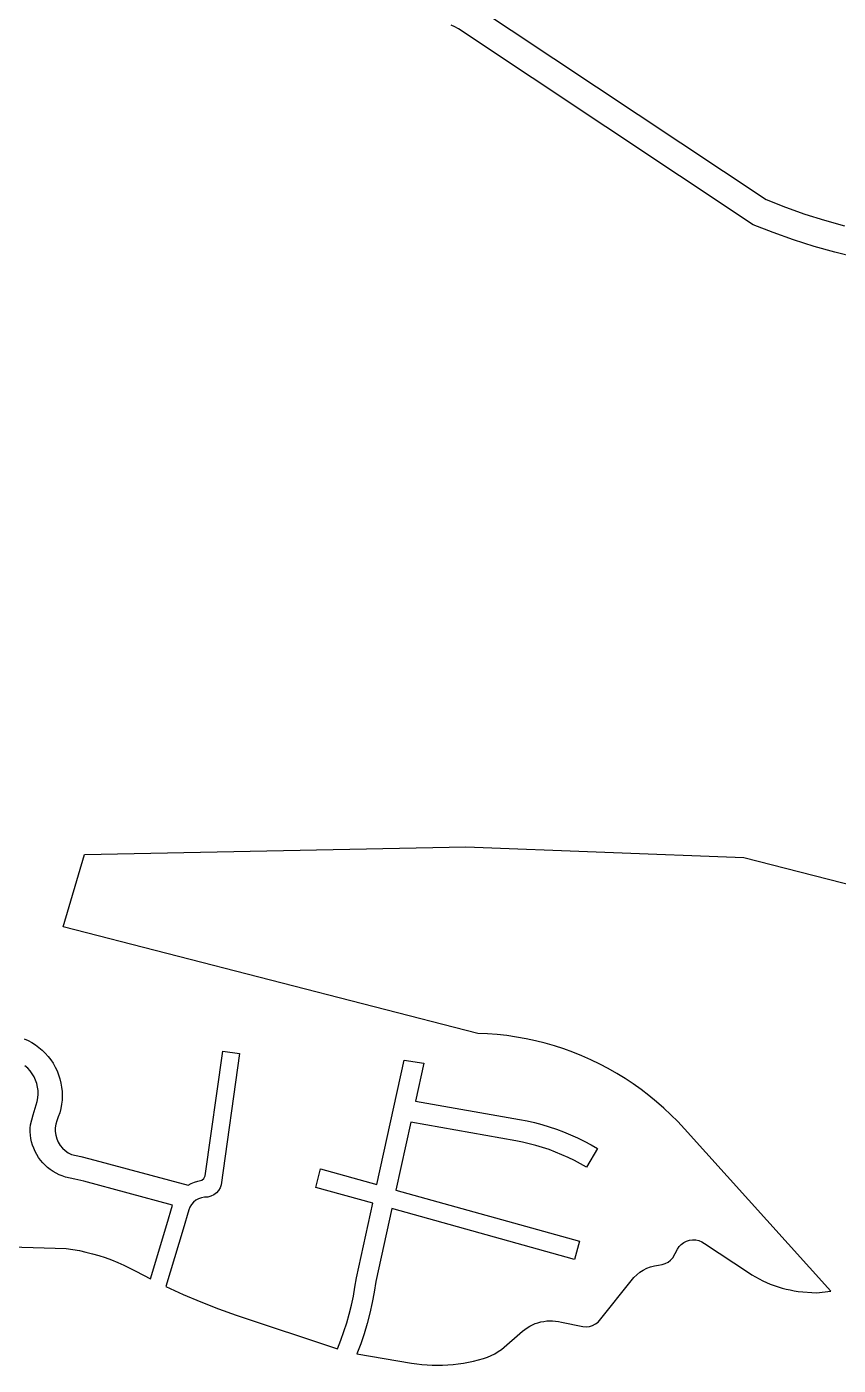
# Model space of a CAD drawing. Header units: millimetres. Extents: x 617751 to 636088, y 68402 to 77988.
# Drawn here: x 623205.3 to 623348.5, y 69636.7 to 69872.8 of the extents above; entities that cross this region are included whole.
import ezdxf

# ---------------------------------------------------------------- set-up
doc = ezdxf.new("R2010")
doc.units = ezdxf.units.MM
doc.header["$LTSCALE"] = 3
doc.header["$MEASUREMENT"] = 0
doc.layers.add('ALINHAMENTO PREDIAL', color=120, linetype='Continuous')

msp = doc.modelspace()

# ---------------------------------------------------------------- linework, layer by layer
at = {"layer": 'ALINHAMENTO PREDIAL'}
for points in [[(623283.23, 69877.22), (623335.8, 69842.3), (623339.19, 69840.98), (623342.63, 69839.77), (623346.1, 69838.68), (623349.6, 69837.71)], [(623283.23, 69877.22), (623335.8, 69842.3), (623339.19, 69840.98), (623342.63, 69839.77), (623346.1, 69838.68), (623349.6, 69837.71)], [(623283.23, 69877.22), (623335.8, 69842.3), (623339.19, 69840.98), (623342.63, 69839.77), (623346.1, 69838.68), (623349.6, 69837.71)], [(623283.23, 69877.22), (623335.8, 69842.3), (623339.19, 69840.98), (623342.63, 69839.77), (623346.1, 69838.68), (623349.6, 69837.71)], [(623283.23, 69877.22), (623335.8, 69842.3), (623339.19, 69840.98), (623342.63, 69839.77), (623346.1, 69838.68), (623349.6, 69837.71)], [(623283.23, 69877.22), (623335.8, 69842.3), (623339.19, 69840.98), (623342.63, 69839.77), (623346.1, 69838.68), (623349.6, 69837.71)], [(623283.23, 69877.22), (623335.8, 69842.3), (623339.19, 69840.98), (623342.63, 69839.77), (623346.1, 69838.68), (623349.6, 69837.71)], [(623283.23, 69877.22), (623335.8, 69842.3), (623339.19, 69840.98), (623342.63, 69839.77), (623346.1, 69838.68), (623349.6, 69837.71)], [(623351.63, 69832.09), (623347.92, 69833.01), (623344.25, 69834.05), (623340.61, 69835.21), (623337.01, 69836.48), (623333.46, 69837.88), (623281.46, 69872.43), (623280.85, 69872.77), (623280.21, 69873.07)], [(623351.63, 69832.09), (623347.92, 69833.01), (623344.25, 69834.05), (623340.61, 69835.21), (623337.01, 69836.48), (623333.46, 69837.88), (623281.46, 69872.43), (623280.85, 69872.77), (623280.21, 69873.07)], [(623351.63, 69832.09), (623347.92, 69833.01), (623344.25, 69834.05), (623340.61, 69835.21), (623337.01, 69836.48), (623333.46, 69837.88), (623281.46, 69872.43), (623280.85, 69872.77), (623280.21, 69873.07)], [(623351.63, 69832.09), (623347.92, 69833.01), (623344.25, 69834.05), (623340.61, 69835.21), (623337.01, 69836.48), (623333.46, 69837.88), (623281.46, 69872.43), (623280.85, 69872.77), (623280.21, 69873.07)], [(623351.63, 69832.09), (623347.92, 69833.01), (623344.25, 69834.05), (623340.61, 69835.21), (623337.01, 69836.48), (623333.46, 69837.88), (623281.46, 69872.43), (623280.85, 69872.77), (623280.21, 69873.07)], [(623351.63, 69832.09), (623347.92, 69833.01), (623344.25, 69834.05), (623340.61, 69835.21), (623337.01, 69836.48), (623333.46, 69837.88), (623281.46, 69872.43), (623280.85, 69872.77), (623280.21, 69873.07)], [(623351.63, 69832.09), (623347.92, 69833.01), (623344.25, 69834.05), (623340.61, 69835.21), (623337.01, 69836.48), (623333.46, 69837.88), (623281.46, 69872.43), (623280.85, 69872.77), (623280.21, 69873.07)], [(623351.63, 69832.09), (623347.92, 69833.01), (623344.25, 69834.05), (623340.61, 69835.21), (623337.01, 69836.48), (623333.46, 69837.88), (623281.46, 69872.43), (623280.85, 69872.77), (623280.21, 69873.07)], [(623204.84, 69694.26), (623205.53, 69693.95), (623206.19, 69693.59), (623206.83, 69693.19), (623207.44, 69692.74), (623208.02, 69692.25), (623208.56, 69691.73), (623209.06, 69691.16), (623209.52, 69690.57), (623209.94, 69689.94), (623210.31, 69689.28), (623210.64, 69688.6), (623210.92, 69687.9), (623211.15, 69687.18), (623211.33, 69686.45), (623211.45, 69685.71), (623211.53, 69684.95), (623211.55, 69684.2), (623211.52, 69683.45), (623211.43, 69682.7), (623211.3, 69681.95), (623211.11, 69681.22), (623210.87, 69680.51), (623210.58, 69679.81), (623210.4, 69679.18), (623210.32, 69678.54), (623210.32, 69677.89), (623210.4, 69677.24), (623210.58, 69676.61), (623210.84, 69676.02), (623211.18, 69675.46), (623211.6, 69674.96), (623212.08, 69674.52), (623212.61, 69674.15), (623213.19, 69673.85), (623214.82, 69673.49), (623216.43, 69673.08), (623233.77, 69668.46), (623234.33, 69668.75), (623234.91, 69668.98), (623235.51, 69669.16), (623236.17, 69669.29), (623236.57, 69669.6), (623236.77, 69670.07), (623239.87, 69692.05), (623242.84, 69691.64), (623239.58, 69668.52), (623239.42, 69667.98), (623239.14, 69667.49), (623238.77, 69667.06), (623238.32, 69666.72), (623237.81, 69666.47), (623237.26, 69666.34), (623236.67, 69666.31), (623236.13, 69666.22), (623235.62, 69666.05), (623235.15, 69665.78), (623234.73, 69665.44), (623234.37, 69665.04), (623234.09, 69664.58), (623233.9, 69664.07), (623232.9, 69660.65), (623229.85, 69650.53), (623232.9, 69649.13), (623235.99, 69647.83), (623239.12, 69646.62), (623242.28, 69645.51), (623260.15, 69639.55), (623260.73, 69641.06), (623261.27, 69642.59), (623261.76, 69644.14), (623262.19, 69645.7), (623262.59, 69647.27), (623262.93, 69648.86), (623263.22, 69650.46), (623263.46, 69652.06), (623266.35, 69665.24), (623256.32, 69668.04), (623257.14, 69671.29), (623267.08, 69668.53), (623271.9, 69690.51), (623275.37, 69689.97), (623273.9, 69683.28), (623292.27, 69680.02), (623293.58, 69679.76), (623294.89, 69679.46), (623296.19, 69679.12), (623297.48, 69678.73), (623298.75, 69678.31), (623300.01, 69677.84), (623301.25, 69677.33), (623302.48, 69676.78), (623303.69, 69676.19), (623304.87, 69675.56), (623306.04, 69674.89), (623304.08, 69671.6), (623303.02, 69672.21), (623301.95, 69672.78), (623300.85, 69673.31), (623299.74, 69673.81), (623298.62, 69674.27), (623297.48, 69674.7), (623296.32, 69675.08), (623295.16, 69675.43), (623293.98, 69675.74), (623292.79, 69676.01), (623291.6, 69676.25), (623273.08, 69679.54), (623270.45, 69667.58), (623302.83, 69658.56), (623301.93, 69655.33), (623269.73, 69664.3), (623266.91, 69651.45), (623266.62, 69649.58), (623266.27, 69647.72), (623265.85, 69645.88), (623265.37, 69644.05), (623264.83, 69642.23), (623264.23, 69640.44), (623263.57, 69638.67), (623273.2, 69637.05), (623274.11, 69636.91), (623275.02, 69636.81), (623275.93, 69636.73), (623276.85, 69636.68), (623277.77, 69636.67), (623278.69, 69636.68), (623279.61, 69636.72), (623280.52, 69636.8), (623281.43, 69636.9), (623282.34, 69637.04), (623283.24, 69637.2), (623284.14, 69637.4), (623285.03, 69637.62), (623285.91, 69637.88), (623286.59, 69638.11), (623287.25, 69638.38), (623287.89, 69638.7), (623288.51, 69639.07), (623289.1, 69639.47), (623292.78, 69642.66), (623293.19, 69642.99), (623293.62, 69643.29), (623294.06, 69643.55), (623294.53, 69643.79), (623295.01, 69644), (623295.51, 69644.17), (623296.01, 69644.3), (623296.53, 69644.4), (623297.05, 69644.47), (623297.57, 69644.5), (623298.09, 69644.49), (623298.62, 69644.45), (623299.13, 69644.37), (623299.64, 69644.25), (623303.43, 69643.48), (623304, 69643.45), (623304.58, 69643.51), (623305.13, 69643.68), (623305.65, 69643.94), (623306.11, 69644.28), (623312.43, 69652.12), (623312.93, 69652.62), (623313.49, 69653.06), (623314.09, 69653.45), (623314.72, 69653.77), (623315.39, 69654.03), (623316.07, 69654.22), (623316.78, 69654.34), (623317.45, 69654.44), (623317.98, 69654.61), (623318.48, 69654.87), (623318.92, 69655.21), (623319.3, 69655.62), (623320.11, 69657.13), (623320.41, 69657.59), (623320.79, 69657.99), (623321.23, 69658.33), (623321.73, 69658.58), (623322.25, 69658.74), (623322.8, 69658.81), (623323.35, 69658.78), (623323.89, 69658.66), (623324.4, 69658.45), (623324.87, 69658.15), (623332.65, 69653), (623333.26, 69652.61), (623333.89, 69652.24), (623334.53, 69651.89), (623335.18, 69651.57), (623335.84, 69651.26), (623336.51, 69650.98), (623337.19, 69650.73), (623337.88, 69650.5), (623338.58, 69650.29), (623339.28, 69650.1), (623339.99, 69649.94), (623340.71, 69649.81), (623341.42, 69649.7), (623344.65, 69649.44), (623347.19, 69649.76), (623321.37, 69678.38), (623320.19, 69679.64), (623318.98, 69680.85), (623317.72, 69682.03), (623316.43, 69683.16), (623315.09, 69684.25), (623313.72, 69685.3), (623312.32, 69686.29), (623310.89, 69687.24), (623309.42, 69688.14), (623307.92, 69688.99), (623306.4, 69689.79), (623304.85, 69690.54), (623303.27, 69691.23), (623301.68, 69691.88), (623300.06, 69692.46), (623298.42, 69693), (623296.77, 69693.47), (623295.1, 69693.89), (623293.42, 69694.26), (623291.72, 69694.57), (623290.02, 69694.82), (623288.31, 69695.01), (623286.6, 69695.14), (623284.88, 69695.22), (623211.7, 69713.99), (623215.47, 69726.78), (623282.79, 69728.12), (623331.82, 69726.22), (623403.8, 69707.84)], [(623204.84, 69694.26), (623205.53, 69693.95), (623206.19, 69693.59), (623206.83, 69693.19), (623207.44, 69692.74), (623208.02, 69692.25), (623208.56, 69691.73), (623209.06, 69691.16), (623209.52, 69690.57), (623209.94, 69689.94), (623210.31, 69689.28), (623210.64, 69688.6), (623210.92, 69687.9), (623211.15, 69687.18), (623211.33, 69686.45), (623211.45, 69685.71), (623211.53, 69684.95), (623211.55, 69684.2), (623211.52, 69683.45), (623211.43, 69682.7), (623211.3, 69681.95), (623211.11, 69681.22), (623210.87, 69680.51), (623210.58, 69679.81), (623210.4, 69679.18), (623210.32, 69678.54), (623210.32, 69677.89), (623210.4, 69677.24), (623210.58, 69676.61), (623210.84, 69676.02), (623211.18, 69675.46), (623211.6, 69674.96), (623212.08, 69674.52), (623212.61, 69674.15), (623213.19, 69673.85), (623214.82, 69673.49), (623216.43, 69673.08), (623233.77, 69668.46), (623234.33, 69668.75), (623234.91, 69668.98), (623235.51, 69669.16), (623236.17, 69669.29), (623236.57, 69669.6), (623236.77, 69670.07), (623239.87, 69692.05), (623242.84, 69691.64), (623239.58, 69668.52), (623239.42, 69667.98), (623239.14, 69667.49), (623238.77, 69667.06), (623238.32, 69666.72), (623237.81, 69666.47), (623237.26, 69666.34), (623236.67, 69666.31), (623236.13, 69666.22), (623235.62, 69666.05), (623235.15, 69665.78), (623234.73, 69665.44), (623234.37, 69665.04), (623234.09, 69664.58), (623233.9, 69664.07), (623232.9, 69660.65), (623229.85, 69650.53), (623232.9, 69649.13), (623235.99, 69647.83), (623239.12, 69646.62), (623242.28, 69645.51), (623260.15, 69639.55), (623260.73, 69641.06), (623261.27, 69642.59), (623261.76, 69644.14), (623262.19, 69645.7), (623262.59, 69647.27), (623262.93, 69648.86), (623263.22, 69650.46), (623263.46, 69652.06), (623266.35, 69665.24), (623256.32, 69668.04), (623257.14, 69671.29), (623267.08, 69668.53), (623271.9, 69690.51), (623275.37, 69689.97), (623273.9, 69683.28), (623292.27, 69680.02), (623293.58, 69679.76), (623294.89, 69679.46), (623296.19, 69679.12), (623297.48, 69678.73), (623298.75, 69678.31), (623300.01, 69677.84), (623301.25, 69677.33), (623302.48, 69676.78), (623303.69, 69676.19), (623304.87, 69675.56), (623306.04, 69674.89), (623304.08, 69671.6), (623303.02, 69672.21), (623301.95, 69672.78), (623300.85, 69673.31), (623299.74, 69673.81), (623298.62, 69674.27), (623297.48, 69674.7), (623296.32, 69675.08), (623295.16, 69675.43), (623293.98, 69675.74), (623292.79, 69676.01), (623291.6, 69676.25), (623273.08, 69679.54), (623270.45, 69667.58), (623302.83, 69658.56), (623301.93, 69655.33), (623269.73, 69664.3), (623266.91, 69651.45), (623266.62, 69649.58), (623266.27, 69647.72), (623265.85, 69645.88), (623265.37, 69644.05), (623264.83, 69642.23), (623264.23, 69640.44), (623263.57, 69638.67), (623273.2, 69637.05), (623274.11, 69636.91), (623275.02, 69636.81), (623275.93, 69636.73), (623276.85, 69636.68), (623277.77, 69636.67), (623278.69, 69636.68), (623279.61, 69636.72), (623280.52, 69636.8), (623281.43, 69636.9), (623282.34, 69637.04), (623283.24, 69637.2), (623284.14, 69637.4), (623285.03, 69637.62), (623285.91, 69637.88), (623286.59, 69638.11), (623287.25, 69638.38), (623287.89, 69638.7), (623288.51, 69639.07), (623289.1, 69639.47), (623292.78, 69642.66), (623293.19, 69642.99), (623293.62, 69643.29), (623294.06, 69643.55), (623294.53, 69643.79), (623295.01, 69644), (623295.51, 69644.17), (623296.01, 69644.3), (623296.53, 69644.4), (623297.05, 69644.47), (623297.57, 69644.5), (623298.09, 69644.49), (623298.62, 69644.45), (623299.13, 69644.37), (623299.64, 69644.25), (623303.43, 69643.48), (623304, 69643.45), (623304.58, 69643.51), (623305.13, 69643.68), (623305.65, 69643.94), (623306.11, 69644.28), (623312.43, 69652.12), (623312.93, 69652.62), (623313.49, 69653.06), (623314.09, 69653.45), (623314.72, 69653.77), (623315.39, 69654.03), (623316.07, 69654.22), (623316.78, 69654.34), (623317.45, 69654.44), (623317.98, 69654.61), (623318.48, 69654.87), (623318.92, 69655.21), (623319.3, 69655.62), (623320.11, 69657.13), (623320.41, 69657.59), (623320.79, 69657.99), (623321.23, 69658.33), (623321.73, 69658.58), (623322.25, 69658.74), (623322.8, 69658.81), (623323.35, 69658.78), (623323.89, 69658.66), (623324.4, 69658.45), (623324.87, 69658.15), (623332.65, 69653), (623333.26, 69652.61), (623333.89, 69652.24), (623334.53, 69651.89), (623335.18, 69651.57), (623335.84, 69651.26), (623336.51, 69650.98), (623337.19, 69650.73), (623337.88, 69650.5), (623338.58, 69650.29), (623339.28, 69650.1), (623339.99, 69649.94), (623340.71, 69649.81), (623341.42, 69649.7), (623344.65, 69649.44), (623347.19, 69649.76), (623321.37, 69678.38), (623320.19, 69679.64), (623318.98, 69680.85), (623317.72, 69682.03), (623316.43, 69683.16), (623315.09, 69684.25), (623313.72, 69685.3), (623312.32, 69686.29), (623310.89, 69687.24), (623309.42, 69688.14), (623307.92, 69688.99), (623306.4, 69689.79), (623304.85, 69690.54), (623303.27, 69691.23), (623301.68, 69691.88), (623300.06, 69692.46), (623298.42, 69693), (623296.77, 69693.47), (623295.1, 69693.89), (623293.42, 69694.26), (623291.72, 69694.57), (623290.02, 69694.82), (623288.31, 69695.01), (623286.6, 69695.14), (623284.88, 69695.22), (623211.7, 69713.99), (623215.47, 69726.78), (623282.79, 69728.12), (623331.82, 69726.22), (623403.8, 69707.84)], [(623204.84, 69694.26), (623205.53, 69693.95), (623206.19, 69693.59), (623206.83, 69693.19), (623207.44, 69692.74), (623208.02, 69692.25), (623208.56, 69691.73), (623209.06, 69691.16), (623209.52, 69690.57), (623209.94, 69689.94), (623210.31, 69689.28), (623210.64, 69688.6), (623210.92, 69687.9), (623211.15, 69687.18), (623211.33, 69686.45), (623211.45, 69685.71), (623211.53, 69684.95), (623211.55, 69684.2), (623211.52, 69683.45), (623211.43, 69682.7), (623211.3, 69681.95), (623211.11, 69681.22), (623210.87, 69680.51), (623210.58, 69679.81), (623210.4, 69679.18), (623210.32, 69678.54), (623210.32, 69677.89), (623210.4, 69677.24), (623210.58, 69676.61), (623210.84, 69676.02), (623211.18, 69675.46), (623211.6, 69674.96), (623212.08, 69674.52), (623212.61, 69674.15), (623213.19, 69673.85), (623214.82, 69673.49), (623216.43, 69673.08), (623233.77, 69668.46), (623234.33, 69668.75), (623234.91, 69668.98), (623235.51, 69669.16), (623236.17, 69669.29), (623236.57, 69669.6), (623236.77, 69670.07), (623239.87, 69692.05), (623242.84, 69691.64), (623239.58, 69668.52), (623239.42, 69667.98), (623239.14, 69667.49), (623238.77, 69667.06), (623238.32, 69666.72), (623237.81, 69666.47), (623237.26, 69666.34), (623236.67, 69666.31), (623236.13, 69666.22), (623235.62, 69666.05), (623235.15, 69665.78), (623234.73, 69665.44), (623234.37, 69665.04), (623234.09, 69664.58), (623233.9, 69664.07), (623232.9, 69660.65), (623229.85, 69650.53), (623232.9, 69649.13), (623235.99, 69647.83), (623239.12, 69646.62), (623242.28, 69645.51), (623260.15, 69639.55), (623260.73, 69641.06), (623261.27, 69642.59), (623261.76, 69644.14), (623262.19, 69645.7), (623262.59, 69647.27), (623262.93, 69648.86), (623263.22, 69650.46), (623263.46, 69652.06), (623266.35, 69665.24), (623256.32, 69668.04), (623257.14, 69671.29), (623267.08, 69668.53), (623271.9, 69690.51), (623275.37, 69689.97), (623273.9, 69683.28), (623292.27, 69680.02), (623293.58, 69679.76), (623294.89, 69679.46), (623296.19, 69679.12), (623297.48, 69678.73), (623298.75, 69678.31), (623300.01, 69677.84), (623301.25, 69677.33), (623302.48, 69676.78), (623303.69, 69676.19), (623304.87, 69675.56), (623306.04, 69674.89), (623304.08, 69671.6), (623303.02, 69672.21), (623301.95, 69672.78), (623300.85, 69673.31), (623299.74, 69673.81), (623298.62, 69674.27), (623297.48, 69674.7), (623296.32, 69675.08), (623295.16, 69675.43), (623293.98, 69675.74), (623292.79, 69676.01), (623291.6, 69676.25), (623273.08, 69679.54), (623270.45, 69667.58), (623302.83, 69658.56), (623301.93, 69655.33), (623269.73, 69664.3), (623266.91, 69651.45), (623266.62, 69649.58), (623266.27, 69647.72), (623265.85, 69645.88), (623265.37, 69644.05), (623264.83, 69642.23), (623264.23, 69640.44), (623263.57, 69638.67), (623273.2, 69637.05), (623274.11, 69636.91), (623275.02, 69636.81), (623275.93, 69636.73), (623276.85, 69636.68), (623277.77, 69636.67), (623278.69, 69636.68), (623279.61, 69636.72), (623280.52, 69636.8), (623281.43, 69636.9), (623282.34, 69637.04), (623283.24, 69637.2), (623284.14, 69637.4), (623285.03, 69637.62), (623285.91, 69637.88), (623286.59, 69638.11), (623287.25, 69638.38), (623287.89, 69638.7), (623288.51, 69639.07), (623289.1, 69639.47), (623292.78, 69642.66), (623293.19, 69642.99), (623293.62, 69643.29), (623294.06, 69643.55), (623294.53, 69643.79), (623295.01, 69644), (623295.51, 69644.17), (623296.01, 69644.3), (623296.53, 69644.4), (623297.05, 69644.47), (623297.57, 69644.5), (623298.09, 69644.49), (623298.62, 69644.45), (623299.13, 69644.37), (623299.64, 69644.25), (623303.43, 69643.48), (623304, 69643.45), (623304.58, 69643.51), (623305.13, 69643.68), (623305.65, 69643.94), (623306.11, 69644.28), (623312.43, 69652.12), (623312.93, 69652.62), (623313.49, 69653.06), (623314.09, 69653.45), (623314.72, 69653.77), (623315.39, 69654.03), (623316.07, 69654.22), (623316.78, 69654.34), (623317.45, 69654.44), (623317.98, 69654.61), (623318.48, 69654.87), (623318.92, 69655.21), (623319.3, 69655.62), (623320.11, 69657.13), (623320.41, 69657.59), (623320.79, 69657.99), (623321.23, 69658.33), (623321.73, 69658.58), (623322.25, 69658.74), (623322.8, 69658.81), (623323.35, 69658.78), (623323.89, 69658.66), (623324.4, 69658.45), (623324.87, 69658.15), (623332.65, 69653), (623333.26, 69652.61), (623333.89, 69652.24), (623334.53, 69651.89), (623335.18, 69651.57), (623335.84, 69651.26), (623336.51, 69650.98), (623337.19, 69650.73), (623337.88, 69650.5), (623338.58, 69650.29), (623339.28, 69650.1), (623339.99, 69649.94), (623340.71, 69649.81), (623341.42, 69649.7), (623344.65, 69649.44), (623347.19, 69649.76), (623321.37, 69678.38), (623320.19, 69679.64), (623318.98, 69680.85), (623317.72, 69682.03), (623316.43, 69683.16), (623315.09, 69684.25), (623313.72, 69685.3), (623312.32, 69686.29), (623310.89, 69687.24), (623309.42, 69688.14), (623307.92, 69688.99), (623306.4, 69689.79), (623304.85, 69690.54), (623303.27, 69691.23), (623301.68, 69691.88), (623300.06, 69692.46), (623298.42, 69693), (623296.77, 69693.47), (623295.1, 69693.89), (623293.42, 69694.26), (623291.72, 69694.57), (623290.02, 69694.82), (623288.31, 69695.01), (623286.6, 69695.14), (623284.88, 69695.22), (623211.7, 69713.99), (623215.47, 69726.78), (623282.79, 69728.12), (623331.82, 69726.22), (623403.8, 69707.84)], [(623204.84, 69694.26), (623205.53, 69693.95), (623206.19, 69693.59), (623206.83, 69693.19), (623207.44, 69692.74), (623208.02, 69692.25), (623208.56, 69691.73), (623209.06, 69691.16), (623209.52, 69690.57), (623209.94, 69689.94), (623210.31, 69689.28), (623210.64, 69688.6), (623210.92, 69687.9), (623211.15, 69687.18), (623211.33, 69686.45), (623211.45, 69685.71), (623211.53, 69684.95), (623211.55, 69684.2), (623211.52, 69683.45), (623211.43, 69682.7), (623211.3, 69681.95), (623211.11, 69681.22), (623210.87, 69680.51), (623210.58, 69679.81), (623210.4, 69679.18), (623210.32, 69678.54), (623210.32, 69677.89), (623210.4, 69677.24), (623210.58, 69676.61), (623210.84, 69676.02), (623211.18, 69675.46), (623211.6, 69674.96), (623212.08, 69674.52), (623212.61, 69674.15), (623213.19, 69673.85), (623214.82, 69673.49), (623216.43, 69673.08), (623233.77, 69668.46), (623234.33, 69668.75), (623234.91, 69668.98), (623235.51, 69669.16), (623236.17, 69669.29), (623236.57, 69669.6), (623236.77, 69670.07), (623239.87, 69692.05), (623242.84, 69691.64), (623239.58, 69668.52), (623239.42, 69667.98), (623239.14, 69667.49), (623238.77, 69667.06), (623238.32, 69666.72), (623237.81, 69666.47), (623237.26, 69666.34), (623236.67, 69666.31), (623236.13, 69666.22), (623235.62, 69666.05), (623235.15, 69665.78), (623234.73, 69665.44), (623234.37, 69665.04), (623234.09, 69664.58), (623233.9, 69664.07), (623232.9, 69660.65), (623229.85, 69650.53), (623232.9, 69649.13), (623235.99, 69647.83), (623239.12, 69646.62), (623242.28, 69645.51), (623260.15, 69639.55), (623260.73, 69641.06), (623261.27, 69642.59), (623261.76, 69644.14), (623262.19, 69645.7), (623262.59, 69647.27), (623262.93, 69648.86), (623263.22, 69650.46), (623263.46, 69652.06), (623266.35, 69665.24), (623256.32, 69668.04), (623257.14, 69671.29), (623267.08, 69668.53), (623271.9, 69690.51), (623275.37, 69689.97), (623273.9, 69683.28), (623292.27, 69680.02), (623293.58, 69679.76), (623294.89, 69679.46), (623296.19, 69679.12), (623297.48, 69678.73), (623298.75, 69678.31), (623300.01, 69677.84), (623301.25, 69677.33), (623302.48, 69676.78), (623303.69, 69676.19), (623304.87, 69675.56), (623306.04, 69674.89), (623304.08, 69671.6), (623303.02, 69672.21), (623301.95, 69672.78), (623300.85, 69673.31), (623299.74, 69673.81), (623298.62, 69674.27), (623297.48, 69674.7), (623296.32, 69675.08), (623295.16, 69675.43), (623293.98, 69675.74), (623292.79, 69676.01), (623291.6, 69676.25), (623273.08, 69679.54), (623270.45, 69667.58), (623302.83, 69658.56), (623301.93, 69655.33), (623269.73, 69664.3), (623266.91, 69651.45), (623266.62, 69649.58), (623266.27, 69647.72), (623265.85, 69645.88), (623265.37, 69644.05), (623264.83, 69642.23), (623264.23, 69640.44), (623263.57, 69638.67), (623273.2, 69637.05), (623274.11, 69636.91), (623275.02, 69636.81), (623275.93, 69636.73), (623276.85, 69636.68), (623277.77, 69636.67), (623278.69, 69636.68), (623279.61, 69636.72), (623280.52, 69636.8), (623281.43, 69636.9), (623282.34, 69637.04), (623283.24, 69637.2), (623284.14, 69637.4), (623285.03, 69637.62), (623285.91, 69637.88), (623286.59, 69638.11), (623287.25, 69638.38), (623287.89, 69638.7), (623288.51, 69639.07), (623289.1, 69639.47), (623292.78, 69642.66), (623293.19, 69642.99), (623293.62, 69643.29), (623294.06, 69643.55), (623294.53, 69643.79), (623295.01, 69644), (623295.51, 69644.17), (623296.01, 69644.3), (623296.53, 69644.4), (623297.05, 69644.47), (623297.57, 69644.5), (623298.09, 69644.49), (623298.62, 69644.45), (623299.13, 69644.37), (623299.64, 69644.25), (623303.43, 69643.48), (623304, 69643.45), (623304.58, 69643.51), (623305.13, 69643.68), (623305.65, 69643.94), (623306.11, 69644.28), (623312.43, 69652.12), (623312.93, 69652.62), (623313.49, 69653.06), (623314.09, 69653.45), (623314.72, 69653.77), (623315.39, 69654.03), (623316.07, 69654.22), (623316.78, 69654.34), (623317.45, 69654.44), (623317.98, 69654.61), (623318.48, 69654.87), (623318.92, 69655.21), (623319.3, 69655.62), (623320.11, 69657.13), (623320.41, 69657.59), (623320.79, 69657.99), (623321.23, 69658.33), (623321.73, 69658.58), (623322.25, 69658.74), (623322.8, 69658.81), (623323.35, 69658.78), (623323.89, 69658.66), (623324.4, 69658.45), (623324.87, 69658.15), (623332.65, 69653), (623333.26, 69652.61), (623333.89, 69652.24), (623334.53, 69651.89), (623335.18, 69651.57), (623335.84, 69651.26), (623336.51, 69650.98), (623337.19, 69650.73), (623337.88, 69650.5), (623338.58, 69650.29), (623339.28, 69650.1), (623339.99, 69649.94), (623340.71, 69649.81), (623341.42, 69649.7), (623344.65, 69649.44), (623347.19, 69649.76), (623321.37, 69678.38), (623320.19, 69679.64), (623318.98, 69680.85), (623317.72, 69682.03), (623316.43, 69683.16), (623315.09, 69684.25), (623313.72, 69685.3), (623312.32, 69686.29), (623310.89, 69687.24), (623309.42, 69688.14), (623307.92, 69688.99), (623306.4, 69689.79), (623304.85, 69690.54), (623303.27, 69691.23), (623301.68, 69691.88), (623300.06, 69692.46), (623298.42, 69693), (623296.77, 69693.47), (623295.1, 69693.89), (623293.42, 69694.26), (623291.72, 69694.57), (623290.02, 69694.82), (623288.31, 69695.01), (623286.6, 69695.14), (623284.88, 69695.22), (623211.7, 69713.99), (623215.47, 69726.78), (623282.79, 69728.12), (623331.82, 69726.22), (623403.8, 69707.84)], [(623204.84, 69694.26), (623205.53, 69693.95), (623206.19, 69693.59), (623206.83, 69693.19), (623207.44, 69692.74), (623208.02, 69692.25), (623208.56, 69691.73), (623209.06, 69691.16), (623209.52, 69690.57), (623209.94, 69689.94), (623210.31, 69689.28), (623210.64, 69688.6), (623210.92, 69687.9), (623211.15, 69687.18), (623211.33, 69686.45), (623211.45, 69685.71), (623211.53, 69684.95), (623211.55, 69684.2), (623211.52, 69683.45), (623211.43, 69682.7), (623211.3, 69681.95), (623211.11, 69681.22), (623210.87, 69680.51), (623210.58, 69679.81), (623210.4, 69679.18), (623210.32, 69678.54), (623210.32, 69677.89), (623210.4, 69677.24), (623210.58, 69676.61), (623210.84, 69676.02), (623211.18, 69675.46), (623211.6, 69674.96), (623212.08, 69674.52), (623212.61, 69674.15), (623213.19, 69673.85), (623214.82, 69673.49), (623216.43, 69673.08), (623233.77, 69668.46), (623234.33, 69668.75), (623234.91, 69668.98), (623235.51, 69669.16), (623236.17, 69669.29), (623236.57, 69669.6), (623236.77, 69670.07), (623239.87, 69692.05), (623242.84, 69691.64), (623239.58, 69668.52), (623239.42, 69667.98), (623239.14, 69667.49), (623238.77, 69667.06), (623238.32, 69666.72), (623237.81, 69666.47), (623237.26, 69666.34), (623236.67, 69666.31), (623236.13, 69666.22), (623235.62, 69666.05), (623235.15, 69665.78), (623234.73, 69665.44), (623234.37, 69665.04), (623234.09, 69664.58), (623233.9, 69664.07), (623232.9, 69660.65), (623229.85, 69650.53), (623232.9, 69649.13), (623235.99, 69647.83), (623239.12, 69646.62), (623242.28, 69645.51), (623260.15, 69639.55), (623260.73, 69641.06), (623261.27, 69642.59), (623261.76, 69644.14), (623262.19, 69645.7), (623262.59, 69647.27), (623262.93, 69648.86), (623263.22, 69650.46), (623263.46, 69652.06), (623266.35, 69665.24), (623256.32, 69668.04), (623257.14, 69671.29), (623267.08, 69668.53), (623271.9, 69690.51), (623275.37, 69689.97), (623273.9, 69683.28), (623292.27, 69680.02), (623293.58, 69679.76), (623294.89, 69679.46), (623296.19, 69679.12), (623297.48, 69678.73), (623298.75, 69678.31), (623300.01, 69677.84), (623301.25, 69677.33), (623302.48, 69676.78), (623303.69, 69676.19), (623304.87, 69675.56), (623306.04, 69674.89), (623304.08, 69671.6), (623303.02, 69672.21), (623301.95, 69672.78), (623300.85, 69673.31), (623299.74, 69673.81), (623298.62, 69674.27), (623297.48, 69674.7), (623296.32, 69675.08), (623295.16, 69675.43), (623293.98, 69675.74), (623292.79, 69676.01), (623291.6, 69676.25), (623273.08, 69679.54), (623270.45, 69667.58), (623302.83, 69658.56), (623301.93, 69655.33), (623269.73, 69664.3), (623266.91, 69651.45), (623266.62, 69649.58), (623266.27, 69647.72), (623265.85, 69645.88), (623265.37, 69644.05), (623264.83, 69642.23), (623264.23, 69640.44), (623263.57, 69638.67), (623273.2, 69637.05), (623274.11, 69636.91), (623275.02, 69636.81), (623275.93, 69636.73), (623276.85, 69636.68), (623277.77, 69636.67), (623278.69, 69636.68), (623279.61, 69636.72), (623280.52, 69636.8), (623281.43, 69636.9), (623282.34, 69637.04), (623283.24, 69637.2), (623284.14, 69637.4), (623285.03, 69637.62), (623285.91, 69637.88), (623286.59, 69638.11), (623287.25, 69638.38), (623287.89, 69638.7), (623288.51, 69639.07), (623289.1, 69639.47), (623292.78, 69642.66), (623293.19, 69642.99), (623293.62, 69643.29), (623294.06, 69643.55), (623294.53, 69643.79), (623295.01, 69644), (623295.51, 69644.17), (623296.01, 69644.3), (623296.53, 69644.4), (623297.05, 69644.47), (623297.57, 69644.5), (623298.09, 69644.49), (623298.62, 69644.45), (623299.13, 69644.37), (623299.64, 69644.25), (623303.43, 69643.48), (623304, 69643.45), (623304.58, 69643.51), (623305.13, 69643.68), (623305.65, 69643.94), (623306.11, 69644.28), (623312.43, 69652.12), (623312.93, 69652.62), (623313.49, 69653.06), (623314.09, 69653.45), (623314.72, 69653.77), (623315.39, 69654.03), (623316.07, 69654.22), (623316.78, 69654.34), (623317.45, 69654.44), (623317.98, 69654.61), (623318.48, 69654.87), (623318.92, 69655.21), (623319.3, 69655.62), (623320.11, 69657.13), (623320.41, 69657.59), (623320.79, 69657.99), (623321.23, 69658.33), (623321.73, 69658.58), (623322.25, 69658.74), (623322.8, 69658.81), (623323.35, 69658.78), (623323.89, 69658.66), (623324.4, 69658.45), (623324.87, 69658.15), (623332.65, 69653), (623333.26, 69652.61), (623333.89, 69652.24), (623334.53, 69651.89), (623335.18, 69651.57), (623335.84, 69651.26), (623336.51, 69650.98), (623337.19, 69650.73), (623337.88, 69650.5), (623338.58, 69650.29), (623339.28, 69650.1), (623339.99, 69649.94), (623340.71, 69649.81), (623341.42, 69649.7), (623344.65, 69649.44), (623347.19, 69649.76), (623321.37, 69678.38), (623320.19, 69679.64), (623318.98, 69680.85), (623317.72, 69682.03), (623316.43, 69683.16), (623315.09, 69684.25), (623313.72, 69685.3), (623312.32, 69686.29), (623310.89, 69687.24), (623309.42, 69688.14), (623307.92, 69688.99), (623306.4, 69689.79), (623304.85, 69690.54), (623303.27, 69691.23), (623301.68, 69691.88), (623300.06, 69692.46), (623298.42, 69693), (623296.77, 69693.47), (623295.1, 69693.89), (623293.42, 69694.26), (623291.72, 69694.57), (623290.02, 69694.82), (623288.31, 69695.01), (623286.6, 69695.14), (623284.88, 69695.22), (623211.7, 69713.99), (623215.47, 69726.78), (623282.79, 69728.12), (623331.82, 69726.22), (623403.8, 69707.84)], [(623204.84, 69694.26), (623205.53, 69693.95), (623206.19, 69693.59), (623206.83, 69693.19), (623207.44, 69692.74), (623208.02, 69692.25), (623208.56, 69691.73), (623209.06, 69691.16), (623209.52, 69690.57), (623209.94, 69689.94), (623210.31, 69689.28), (623210.64, 69688.6), (623210.92, 69687.9), (623211.15, 69687.18), (623211.33, 69686.45), (623211.45, 69685.71), (623211.53, 69684.95), (623211.55, 69684.2), (623211.52, 69683.45), (623211.43, 69682.7), (623211.3, 69681.95), (623211.11, 69681.22), (623210.87, 69680.51), (623210.58, 69679.81), (623210.4, 69679.18), (623210.32, 69678.54), (623210.32, 69677.89), (623210.4, 69677.24), (623210.58, 69676.61), (623210.84, 69676.02), (623211.18, 69675.46), (623211.6, 69674.96), (623212.08, 69674.52), (623212.61, 69674.15), (623213.19, 69673.85), (623214.82, 69673.49), (623216.43, 69673.08), (623233.77, 69668.46), (623234.33, 69668.75), (623234.91, 69668.98), (623235.51, 69669.16), (623236.17, 69669.29), (623236.57, 69669.6), (623236.77, 69670.07), (623239.87, 69692.05), (623242.84, 69691.64), (623239.58, 69668.52), (623239.42, 69667.98), (623239.14, 69667.49), (623238.77, 69667.06), (623238.32, 69666.72), (623237.81, 69666.47), (623237.26, 69666.34), (623236.67, 69666.31), (623236.13, 69666.22), (623235.62, 69666.05), (623235.15, 69665.78), (623234.73, 69665.44), (623234.37, 69665.04), (623234.09, 69664.58), (623233.9, 69664.07), (623232.9, 69660.65), (623229.85, 69650.53), (623232.9, 69649.13), (623235.99, 69647.83), (623239.12, 69646.62), (623242.28, 69645.51), (623260.15, 69639.55), (623260.73, 69641.06), (623261.27, 69642.59), (623261.76, 69644.14), (623262.19, 69645.7), (623262.59, 69647.27), (623262.93, 69648.86), (623263.22, 69650.46), (623263.46, 69652.06), (623266.35, 69665.24), (623256.32, 69668.04), (623257.14, 69671.29), (623267.08, 69668.53), (623271.9, 69690.51), (623275.37, 69689.97), (623273.9, 69683.28), (623292.27, 69680.02), (623293.58, 69679.76), (623294.89, 69679.46), (623296.19, 69679.12), (623297.48, 69678.73), (623298.75, 69678.31), (623300.01, 69677.84), (623301.25, 69677.33), (623302.48, 69676.78), (623303.69, 69676.19), (623304.87, 69675.56), (623306.04, 69674.89), (623304.08, 69671.6), (623303.02, 69672.21), (623301.95, 69672.78), (623300.85, 69673.31), (623299.74, 69673.81), (623298.62, 69674.27), (623297.48, 69674.7), (623296.32, 69675.08), (623295.16, 69675.43), (623293.98, 69675.74), (623292.79, 69676.01), (623291.6, 69676.25), (623273.08, 69679.54), (623270.45, 69667.58), (623302.83, 69658.56), (623301.93, 69655.33), (623269.73, 69664.3), (623266.91, 69651.45), (623266.62, 69649.58), (623266.27, 69647.72), (623265.85, 69645.88), (623265.37, 69644.05), (623264.83, 69642.23), (623264.23, 69640.44), (623263.57, 69638.67), (623273.2, 69637.05), (623274.11, 69636.91), (623275.02, 69636.81), (623275.93, 69636.73), (623276.85, 69636.68), (623277.77, 69636.67), (623278.69, 69636.68), (623279.61, 69636.72), (623280.52, 69636.8), (623281.43, 69636.9), (623282.34, 69637.04), (623283.24, 69637.2), (623284.14, 69637.4), (623285.03, 69637.62), (623285.91, 69637.88), (623286.59, 69638.11), (623287.25, 69638.38), (623287.89, 69638.7), (623288.51, 69639.07), (623289.1, 69639.47), (623292.78, 69642.66), (623293.19, 69642.99), (623293.62, 69643.29), (623294.06, 69643.55), (623294.53, 69643.79), (623295.01, 69644), (623295.51, 69644.17), (623296.01, 69644.3), (623296.53, 69644.4), (623297.05, 69644.47), (623297.57, 69644.5), (623298.09, 69644.49), (623298.62, 69644.45), (623299.13, 69644.37), (623299.64, 69644.25), (623303.43, 69643.48), (623304, 69643.45), (623304.58, 69643.51), (623305.13, 69643.68), (623305.65, 69643.94), (623306.11, 69644.28), (623312.43, 69652.12), (623312.93, 69652.62), (623313.49, 69653.06), (623314.09, 69653.45), (623314.72, 69653.77), (623315.39, 69654.03), (623316.07, 69654.22), (623316.78, 69654.34), (623317.45, 69654.44), (623317.98, 69654.61), (623318.48, 69654.87), (623318.92, 69655.21), (623319.3, 69655.62), (623320.11, 69657.13), (623320.41, 69657.59), (623320.79, 69657.99), (623321.23, 69658.33), (623321.73, 69658.58), (623322.25, 69658.74), (623322.8, 69658.81), (623323.35, 69658.78), (623323.89, 69658.66), (623324.4, 69658.45), (623324.87, 69658.15), (623332.65, 69653), (623333.26, 69652.61), (623333.89, 69652.24), (623334.53, 69651.89), (623335.18, 69651.57), (623335.84, 69651.26), (623336.51, 69650.98), (623337.19, 69650.73), (623337.88, 69650.5), (623338.58, 69650.29), (623339.28, 69650.1), (623339.99, 69649.94), (623340.71, 69649.81), (623341.42, 69649.7), (623344.65, 69649.44), (623347.19, 69649.76), (623321.37, 69678.38), (623320.19, 69679.64), (623318.98, 69680.85), (623317.72, 69682.03), (623316.43, 69683.16), (623315.09, 69684.25), (623313.72, 69685.3), (623312.32, 69686.29), (623310.89, 69687.24), (623309.42, 69688.14), (623307.92, 69688.99), (623306.4, 69689.79), (623304.85, 69690.54), (623303.27, 69691.23), (623301.68, 69691.88), (623300.06, 69692.46), (623298.42, 69693), (623296.77, 69693.47), (623295.1, 69693.89), (623293.42, 69694.26), (623291.72, 69694.57), (623290.02, 69694.82), (623288.31, 69695.01), (623286.6, 69695.14), (623284.88, 69695.22), (623211.7, 69713.99), (623215.47, 69726.78), (623282.79, 69728.12), (623331.82, 69726.22), (623403.8, 69707.84)], [(623204.84, 69694.26), (623205.53, 69693.95), (623206.19, 69693.59), (623206.83, 69693.19), (623207.44, 69692.74), (623208.02, 69692.25), (623208.56, 69691.73), (623209.06, 69691.16), (623209.52, 69690.57), (623209.94, 69689.94), (623210.31, 69689.28), (623210.64, 69688.6), (623210.92, 69687.9), (623211.15, 69687.18), (623211.33, 69686.45), (623211.45, 69685.71), (623211.53, 69684.95), (623211.55, 69684.2), (623211.52, 69683.45), (623211.43, 69682.7), (623211.3, 69681.95), (623211.11, 69681.22), (623210.87, 69680.51), (623210.58, 69679.81), (623210.4, 69679.18), (623210.32, 69678.54), (623210.32, 69677.89), (623210.4, 69677.24), (623210.58, 69676.61), (623210.84, 69676.02), (623211.18, 69675.46), (623211.6, 69674.96), (623212.08, 69674.52), (623212.61, 69674.15), (623213.19, 69673.85), (623214.82, 69673.49), (623216.43, 69673.08), (623233.77, 69668.46), (623234.33, 69668.75), (623234.91, 69668.98), (623235.51, 69669.16), (623236.17, 69669.29), (623236.57, 69669.6), (623236.77, 69670.07), (623239.87, 69692.05), (623242.84, 69691.64), (623239.58, 69668.52), (623239.42, 69667.98), (623239.14, 69667.49), (623238.77, 69667.06), (623238.32, 69666.72), (623237.81, 69666.47), (623237.26, 69666.34), (623236.67, 69666.31), (623236.13, 69666.22), (623235.62, 69666.05), (623235.15, 69665.78), (623234.73, 69665.44), (623234.37, 69665.04), (623234.09, 69664.58), (623233.9, 69664.07), (623232.9, 69660.65), (623229.85, 69650.53), (623232.9, 69649.13), (623235.99, 69647.83), (623239.12, 69646.62), (623242.28, 69645.51), (623260.15, 69639.55), (623260.73, 69641.06), (623261.27, 69642.59), (623261.76, 69644.14), (623262.19, 69645.7), (623262.59, 69647.27), (623262.93, 69648.86), (623263.22, 69650.46), (623263.46, 69652.06), (623266.35, 69665.24), (623256.32, 69668.04), (623257.14, 69671.29), (623267.08, 69668.53), (623271.9, 69690.51), (623275.37, 69689.97), (623273.9, 69683.28), (623292.27, 69680.02), (623293.58, 69679.76), (623294.89, 69679.46), (623296.19, 69679.12), (623297.48, 69678.73), (623298.75, 69678.31), (623300.01, 69677.84), (623301.25, 69677.33), (623302.48, 69676.78), (623303.69, 69676.19), (623304.87, 69675.56), (623306.04, 69674.89), (623304.08, 69671.6), (623303.02, 69672.21), (623301.95, 69672.78), (623300.85, 69673.31), (623299.74, 69673.81), (623298.62, 69674.27), (623297.48, 69674.7), (623296.32, 69675.08), (623295.16, 69675.43), (623293.98, 69675.74), (623292.79, 69676.01), (623291.6, 69676.25), (623273.08, 69679.54), (623270.45, 69667.58), (623302.83, 69658.56), (623301.93, 69655.33), (623269.73, 69664.3), (623266.91, 69651.45), (623266.62, 69649.58), (623266.27, 69647.72), (623265.85, 69645.88), (623265.37, 69644.05), (623264.83, 69642.23), (623264.23, 69640.44), (623263.57, 69638.67), (623273.2, 69637.05), (623274.11, 69636.91), (623275.02, 69636.81), (623275.93, 69636.73), (623276.85, 69636.68), (623277.77, 69636.67), (623278.69, 69636.68), (623279.61, 69636.72), (623280.52, 69636.8), (623281.43, 69636.9), (623282.34, 69637.04), (623283.24, 69637.2), (623284.14, 69637.4), (623285.03, 69637.62), (623285.91, 69637.88), (623286.59, 69638.11), (623287.25, 69638.38), (623287.89, 69638.7), (623288.51, 69639.07), (623289.1, 69639.47), (623292.78, 69642.66), (623293.19, 69642.99), (623293.62, 69643.29), (623294.06, 69643.55), (623294.53, 69643.79), (623295.01, 69644), (623295.51, 69644.17), (623296.01, 69644.3), (623296.53, 69644.4), (623297.05, 69644.47), (623297.57, 69644.5), (623298.09, 69644.49), (623298.62, 69644.45), (623299.13, 69644.37), (623299.64, 69644.25), (623303.43, 69643.48), (623304, 69643.45), (623304.58, 69643.51), (623305.13, 69643.68), (623305.65, 69643.94), (623306.11, 69644.28), (623312.43, 69652.12), (623312.93, 69652.62), (623313.49, 69653.06), (623314.09, 69653.45), (623314.72, 69653.77), (623315.39, 69654.03), (623316.07, 69654.22), (623316.78, 69654.34), (623317.45, 69654.44), (623317.98, 69654.61), (623318.48, 69654.87), (623318.92, 69655.21), (623319.3, 69655.62), (623320.11, 69657.13), (623320.41, 69657.59), (623320.79, 69657.99), (623321.23, 69658.33), (623321.73, 69658.58), (623322.25, 69658.74), (623322.8, 69658.81), (623323.35, 69658.78), (623323.89, 69658.66), (623324.4, 69658.45), (623324.87, 69658.15), (623332.65, 69653), (623333.26, 69652.61), (623333.89, 69652.24), (623334.53, 69651.89), (623335.18, 69651.57), (623335.84, 69651.26), (623336.51, 69650.98), (623337.19, 69650.73), (623337.88, 69650.5), (623338.58, 69650.29), (623339.28, 69650.1), (623339.99, 69649.94), (623340.71, 69649.81), (623341.42, 69649.7), (623344.65, 69649.44), (623347.19, 69649.76), (623321.37, 69678.38), (623320.19, 69679.64), (623318.98, 69680.85), (623317.72, 69682.03), (623316.43, 69683.16), (623315.09, 69684.25), (623313.72, 69685.3), (623312.32, 69686.29), (623310.89, 69687.24), (623309.42, 69688.14), (623307.92, 69688.99), (623306.4, 69689.79), (623304.85, 69690.54), (623303.27, 69691.23), (623301.68, 69691.88), (623300.06, 69692.46), (623298.42, 69693), (623296.77, 69693.47), (623295.1, 69693.89), (623293.42, 69694.26), (623291.72, 69694.57), (623290.02, 69694.82), (623288.31, 69695.01), (623286.6, 69695.14), (623284.88, 69695.22), (623211.7, 69713.99), (623215.47, 69726.78), (623282.79, 69728.12), (623331.82, 69726.22), (623403.8, 69707.84)], [(623204.84, 69694.26), (623205.53, 69693.95), (623206.19, 69693.59), (623206.83, 69693.19), (623207.44, 69692.74), (623208.02, 69692.25), (623208.56, 69691.73), (623209.06, 69691.16), (623209.52, 69690.57), (623209.94, 69689.94), (623210.31, 69689.28), (623210.64, 69688.6), (623210.92, 69687.9), (623211.15, 69687.18), (623211.33, 69686.45), (623211.45, 69685.71), (623211.53, 69684.95), (623211.55, 69684.2), (623211.52, 69683.45), (623211.43, 69682.7), (623211.3, 69681.95), (623211.11, 69681.22), (623210.87, 69680.51), (623210.58, 69679.81), (623210.4, 69679.18), (623210.32, 69678.54), (623210.32, 69677.89), (623210.4, 69677.24), (623210.58, 69676.61), (623210.84, 69676.02), (623211.18, 69675.46), (623211.6, 69674.96), (623212.08, 69674.52), (623212.61, 69674.15), (623213.19, 69673.85), (623214.82, 69673.49), (623216.43, 69673.08), (623233.77, 69668.46), (623234.33, 69668.75), (623234.91, 69668.98), (623235.51, 69669.16), (623236.17, 69669.29), (623236.57, 69669.6), (623236.77, 69670.07), (623239.87, 69692.05), (623242.84, 69691.64), (623239.58, 69668.52), (623239.42, 69667.98), (623239.14, 69667.49), (623238.77, 69667.06), (623238.32, 69666.72), (623237.81, 69666.47), (623237.26, 69666.34), (623236.67, 69666.31), (623236.13, 69666.22), (623235.62, 69666.05), (623235.15, 69665.78), (623234.73, 69665.44), (623234.37, 69665.04), (623234.09, 69664.58), (623233.9, 69664.07), (623232.9, 69660.65), (623229.85, 69650.53), (623232.9, 69649.13), (623235.99, 69647.83), (623239.12, 69646.62), (623242.28, 69645.51), (623260.15, 69639.55), (623260.73, 69641.06), (623261.27, 69642.59), (623261.76, 69644.14), (623262.19, 69645.7), (623262.59, 69647.27), (623262.93, 69648.86), (623263.22, 69650.46), (623263.46, 69652.06), (623266.35, 69665.24), (623256.32, 69668.04), (623257.14, 69671.29), (623267.08, 69668.53), (623271.9, 69690.51), (623275.37, 69689.97), (623273.9, 69683.28), (623292.27, 69680.02), (623293.58, 69679.76), (623294.89, 69679.46), (623296.19, 69679.12), (623297.48, 69678.73), (623298.75, 69678.31), (623300.01, 69677.84), (623301.25, 69677.33), (623302.48, 69676.78), (623303.69, 69676.19), (623304.87, 69675.56), (623306.04, 69674.89), (623304.08, 69671.6), (623303.02, 69672.21), (623301.95, 69672.78), (623300.85, 69673.31), (623299.74, 69673.81), (623298.62, 69674.27), (623297.48, 69674.7), (623296.32, 69675.08), (623295.16, 69675.43), (623293.98, 69675.74), (623292.79, 69676.01), (623291.6, 69676.25), (623273.08, 69679.54), (623270.45, 69667.58), (623302.83, 69658.56), (623301.93, 69655.33), (623269.73, 69664.3), (623266.91, 69651.45), (623266.62, 69649.58), (623266.27, 69647.72), (623265.85, 69645.88), (623265.37, 69644.05), (623264.83, 69642.23), (623264.23, 69640.44), (623263.57, 69638.67), (623273.2, 69637.05), (623274.11, 69636.91), (623275.02, 69636.81), (623275.93, 69636.73), (623276.85, 69636.68), (623277.77, 69636.67), (623278.69, 69636.68), (623279.61, 69636.72), (623280.52, 69636.8), (623281.43, 69636.9), (623282.34, 69637.04), (623283.24, 69637.2), (623284.14, 69637.4), (623285.03, 69637.62), (623285.91, 69637.88), (623286.59, 69638.11), (623287.25, 69638.38), (623287.89, 69638.7), (623288.51, 69639.07), (623289.1, 69639.47), (623292.78, 69642.66), (623293.19, 69642.99), (623293.62, 69643.29), (623294.06, 69643.55), (623294.53, 69643.79), (623295.01, 69644), (623295.51, 69644.17), (623296.01, 69644.3), (623296.53, 69644.4), (623297.05, 69644.47), (623297.57, 69644.5), (623298.09, 69644.49), (623298.62, 69644.45), (623299.13, 69644.37), (623299.64, 69644.25), (623303.43, 69643.48), (623304, 69643.45), (623304.58, 69643.51), (623305.13, 69643.68), (623305.65, 69643.94), (623306.11, 69644.28), (623312.43, 69652.12), (623312.93, 69652.62), (623313.49, 69653.06), (623314.09, 69653.45), (623314.72, 69653.77), (623315.39, 69654.03), (623316.07, 69654.22), (623316.78, 69654.34), (623317.45, 69654.44), (623317.98, 69654.61), (623318.48, 69654.87), (623318.92, 69655.21), (623319.3, 69655.62), (623320.11, 69657.13), (623320.41, 69657.59), (623320.79, 69657.99), (623321.23, 69658.33), (623321.73, 69658.58), (623322.25, 69658.74), (623322.8, 69658.81), (623323.35, 69658.78), (623323.89, 69658.66), (623324.4, 69658.45), (623324.87, 69658.15), (623332.65, 69653), (623333.26, 69652.61), (623333.89, 69652.24), (623334.53, 69651.89), (623335.18, 69651.57), (623335.84, 69651.26), (623336.51, 69650.98), (623337.19, 69650.73), (623337.88, 69650.5), (623338.58, 69650.29), (623339.28, 69650.1), (623339.99, 69649.94), (623340.71, 69649.81), (623341.42, 69649.7), (623344.65, 69649.44), (623347.19, 69649.76), (623321.37, 69678.38), (623320.19, 69679.64), (623318.98, 69680.85), (623317.72, 69682.03), (623316.43, 69683.16), (623315.09, 69684.25), (623313.72, 69685.3), (623312.32, 69686.29), (623310.89, 69687.24), (623309.42, 69688.14), (623307.92, 69688.99), (623306.4, 69689.79), (623304.85, 69690.54), (623303.27, 69691.23), (623301.68, 69691.88), (623300.06, 69692.46), (623298.42, 69693), (623296.77, 69693.47), (623295.1, 69693.89), (623293.42, 69694.26), (623291.72, 69694.57), (623290.02, 69694.82), (623288.31, 69695.01), (623286.6, 69695.14), (623284.88, 69695.22), (623211.7, 69713.99), (623215.47, 69726.78), (623282.79, 69728.12), (623331.82, 69726.22), (623403.8, 69707.84)], [(623198.54, 69657.68), (623212.25, 69657.25), (623213.42, 69657.09), (623214.58, 69656.88), (623215.74, 69656.63), (623216.89, 69656.34), (623218.03, 69656.02), (623219.15, 69655.65), (623220.27, 69655.25), (623221.36, 69654.8), (623222.45, 69654.32), (623223.51, 69653.81), (623224.56, 69653.25), (623227.13, 69651.89), (623230.02, 69661.5), (623231.02, 69664.91), (623215.36, 69669.12), (623213.76, 69669.52), (623212.15, 69669.87), (623211.57, 69670.06), (623211.01, 69670.28), (623210.47, 69670.55), (623209.95, 69670.85), (623209.45, 69671.19), (623208.98, 69671.56), (623208.53, 69671.96), (623208.11, 69672.39), (623207.72, 69672.86), (623207.37, 69673.34), (623207.05, 69673.86), (623206.77, 69674.39), (623206.52, 69674.94), (623206.32, 69675.51), (623206.15, 69676.09), (623206.03, 69676.68), (623205.95, 69677.27), (623205.9, 69677.87), (623205.91, 69678.48), (623205.95, 69679.08), (623206.41, 69680.84), (623206.93, 69682.59), (623207.12, 69683.21), (623207.24, 69683.83), (623207.3, 69684.47), (623207.29, 69685.11), (623207.21, 69685.74), (623207.07, 69686.37), (623206.87, 69686.97), (623206.6, 69687.55), (623206.27, 69688.1), (623205.89, 69688.62), (623205.46, 69689.09), (623204.98, 69689.51)], [(623198.54, 69657.68), (623212.25, 69657.25), (623213.42, 69657.09), (623214.58, 69656.88), (623215.74, 69656.63), (623216.89, 69656.34), (623218.03, 69656.02), (623219.15, 69655.65), (623220.27, 69655.25), (623221.36, 69654.8), (623222.45, 69654.32), (623223.51, 69653.81), (623224.56, 69653.25), (623227.13, 69651.89), (623230.02, 69661.5), (623231.02, 69664.91), (623215.36, 69669.12), (623213.76, 69669.52), (623212.15, 69669.87), (623211.57, 69670.06), (623211.01, 69670.28), (623210.47, 69670.55), (623209.95, 69670.85), (623209.45, 69671.19), (623208.98, 69671.56), (623208.53, 69671.96), (623208.11, 69672.39), (623207.72, 69672.86), (623207.37, 69673.34), (623207.05, 69673.86), (623206.77, 69674.39), (623206.52, 69674.94), (623206.32, 69675.51), (623206.15, 69676.09), (623206.03, 69676.68), (623205.95, 69677.27), (623205.9, 69677.87), (623205.91, 69678.48), (623205.95, 69679.08), (623206.41, 69680.84), (623206.93, 69682.59), (623207.12, 69683.21), (623207.24, 69683.83), (623207.3, 69684.47), (623207.29, 69685.11), (623207.21, 69685.74), (623207.07, 69686.37), (623206.87, 69686.97), (623206.6, 69687.55), (623206.27, 69688.1), (623205.89, 69688.62), (623205.46, 69689.09), (623204.98, 69689.51)], [(623198.54, 69657.68), (623212.25, 69657.25), (623213.42, 69657.09), (623214.58, 69656.88), (623215.74, 69656.63), (623216.89, 69656.34), (623218.03, 69656.02), (623219.15, 69655.65), (623220.27, 69655.25), (623221.36, 69654.8), (623222.45, 69654.32), (623223.51, 69653.81), (623224.56, 69653.25), (623227.13, 69651.89), (623230.02, 69661.5), (623231.02, 69664.91), (623215.36, 69669.12), (623213.76, 69669.52), (623212.15, 69669.87), (623211.57, 69670.06), (623211.01, 69670.28), (623210.47, 69670.55), (623209.95, 69670.85), (623209.45, 69671.19), (623208.98, 69671.56), (623208.53, 69671.96), (623208.11, 69672.39), (623207.72, 69672.86), (623207.37, 69673.34), (623207.05, 69673.86), (623206.77, 69674.39), (623206.52, 69674.94), (623206.32, 69675.51), (623206.15, 69676.09), (623206.03, 69676.68), (623205.95, 69677.27), (623205.9, 69677.87), (623205.91, 69678.48), (623205.95, 69679.08), (623206.41, 69680.84), (623206.93, 69682.59), (623207.12, 69683.21), (623207.24, 69683.83), (623207.3, 69684.47), (623207.29, 69685.11), (623207.21, 69685.74), (623207.07, 69686.37), (623206.87, 69686.97), (623206.6, 69687.55), (623206.27, 69688.1), (623205.89, 69688.62), (623205.46, 69689.09), (623204.98, 69689.51)], [(623198.54, 69657.68), (623212.25, 69657.25), (623213.42, 69657.09), (623214.58, 69656.88), (623215.74, 69656.63), (623216.89, 69656.34), (623218.03, 69656.02), (623219.15, 69655.65), (623220.27, 69655.25), (623221.36, 69654.8), (623222.45, 69654.32), (623223.51, 69653.81), (623224.56, 69653.25), (623227.13, 69651.89), (623230.02, 69661.5), (623231.02, 69664.91), (623215.36, 69669.12), (623213.76, 69669.52), (623212.15, 69669.87), (623211.57, 69670.06), (623211.01, 69670.28), (623210.47, 69670.55), (623209.95, 69670.85), (623209.45, 69671.19), (623208.98, 69671.56), (623208.53, 69671.96), (623208.11, 69672.39), (623207.72, 69672.86), (623207.37, 69673.34), (623207.05, 69673.86), (623206.77, 69674.39), (623206.52, 69674.94), (623206.32, 69675.51), (623206.15, 69676.09), (623206.03, 69676.68), (623205.95, 69677.27), (623205.9, 69677.87), (623205.91, 69678.48), (623205.95, 69679.08), (623206.41, 69680.84), (623206.93, 69682.59), (623207.12, 69683.21), (623207.24, 69683.83), (623207.3, 69684.47), (623207.29, 69685.11), (623207.21, 69685.74), (623207.07, 69686.37), (623206.87, 69686.97), (623206.6, 69687.55), (623206.27, 69688.1), (623205.89, 69688.62), (623205.46, 69689.09), (623204.98, 69689.51)], [(623198.54, 69657.68), (623212.25, 69657.25), (623213.42, 69657.09), (623214.58, 69656.88), (623215.74, 69656.63), (623216.89, 69656.34), (623218.03, 69656.02), (623219.15, 69655.65), (623220.27, 69655.25), (623221.36, 69654.8), (623222.45, 69654.32), (623223.51, 69653.81), (623224.56, 69653.25), (623227.13, 69651.89), (623230.02, 69661.5), (623231.02, 69664.91), (623215.36, 69669.12), (623213.76, 69669.52), (623212.15, 69669.87), (623211.57, 69670.06), (623211.01, 69670.28), (623210.47, 69670.55), (623209.95, 69670.85), (623209.45, 69671.19), (623208.98, 69671.56), (623208.53, 69671.96), (623208.11, 69672.39), (623207.72, 69672.86), (623207.37, 69673.34), (623207.05, 69673.86), (623206.77, 69674.39), (623206.52, 69674.94), (623206.32, 69675.51), (623206.15, 69676.09), (623206.03, 69676.68), (623205.95, 69677.27), (623205.9, 69677.87), (623205.91, 69678.48), (623205.95, 69679.08), (623206.41, 69680.84), (623206.93, 69682.59), (623207.12, 69683.21), (623207.24, 69683.83), (623207.3, 69684.47), (623207.29, 69685.11), (623207.21, 69685.74), (623207.07, 69686.37), (623206.87, 69686.97), (623206.6, 69687.55), (623206.27, 69688.1), (623205.89, 69688.62), (623205.46, 69689.09), (623204.98, 69689.51)], [(623198.54, 69657.68), (623212.25, 69657.25), (623213.42, 69657.09), (623214.58, 69656.88), (623215.74, 69656.63), (623216.89, 69656.34), (623218.03, 69656.02), (623219.15, 69655.65), (623220.27, 69655.25), (623221.36, 69654.8), (623222.45, 69654.32), (623223.51, 69653.81), (623224.56, 69653.25), (623227.13, 69651.89), (623230.02, 69661.5), (623231.02, 69664.91), (623215.36, 69669.12), (623213.76, 69669.52), (623212.15, 69669.87), (623211.57, 69670.06), (623211.01, 69670.28), (623210.47, 69670.55), (623209.95, 69670.85), (623209.45, 69671.19), (623208.98, 69671.56), (623208.53, 69671.96), (623208.11, 69672.39), (623207.72, 69672.86), (623207.37, 69673.34), (623207.05, 69673.86), (623206.77, 69674.39), (623206.52, 69674.94), (623206.32, 69675.51), (623206.15, 69676.09), (623206.03, 69676.68), (623205.95, 69677.27), (623205.9, 69677.87), (623205.91, 69678.48), (623205.95, 69679.08), (623206.41, 69680.84), (623206.93, 69682.59), (623207.12, 69683.21), (623207.24, 69683.83), (623207.3, 69684.47), (623207.29, 69685.11), (623207.21, 69685.74), (623207.07, 69686.37), (623206.87, 69686.97), (623206.6, 69687.55), (623206.27, 69688.1), (623205.89, 69688.62), (623205.46, 69689.09), (623204.98, 69689.51)], [(623198.54, 69657.68), (623212.25, 69657.25), (623213.42, 69657.09), (623214.58, 69656.88), (623215.74, 69656.63), (623216.89, 69656.34), (623218.03, 69656.02), (623219.15, 69655.65), (623220.27, 69655.25), (623221.36, 69654.8), (623222.45, 69654.32), (623223.51, 69653.81), (623224.56, 69653.25), (623227.13, 69651.89), (623230.02, 69661.5), (623231.02, 69664.91), (623215.36, 69669.12), (623213.76, 69669.52), (623212.15, 69669.87), (623211.57, 69670.06), (623211.01, 69670.28), (623210.47, 69670.55), (623209.95, 69670.85), (623209.45, 69671.19), (623208.98, 69671.56), (623208.53, 69671.96), (623208.11, 69672.39), (623207.72, 69672.86), (623207.37, 69673.34), (623207.05, 69673.86), (623206.77, 69674.39), (623206.52, 69674.94), (623206.32, 69675.51), (623206.15, 69676.09), (623206.03, 69676.68), (623205.95, 69677.27), (623205.9, 69677.87), (623205.91, 69678.48), (623205.95, 69679.08), (623206.41, 69680.84), (623206.93, 69682.59), (623207.12, 69683.21), (623207.24, 69683.83), (623207.3, 69684.47), (623207.29, 69685.11), (623207.21, 69685.74), (623207.07, 69686.37), (623206.87, 69686.97), (623206.6, 69687.55), (623206.27, 69688.1), (623205.89, 69688.62), (623205.46, 69689.09), (623204.98, 69689.51)], [(623198.54, 69657.68), (623212.25, 69657.25), (623213.42, 69657.09), (623214.58, 69656.88), (623215.74, 69656.63), (623216.89, 69656.34), (623218.03, 69656.02), (623219.15, 69655.65), (623220.27, 69655.25), (623221.36, 69654.8), (623222.45, 69654.32), (623223.51, 69653.81), (623224.56, 69653.25), (623227.13, 69651.89), (623230.02, 69661.5), (623231.02, 69664.91), (623215.36, 69669.12), (623213.76, 69669.52), (623212.15, 69669.87), (623211.57, 69670.06), (623211.01, 69670.28), (623210.47, 69670.55), (623209.95, 69670.85), (623209.45, 69671.19), (623208.98, 69671.56), (623208.53, 69671.96), (623208.11, 69672.39), (623207.72, 69672.86), (623207.37, 69673.34), (623207.05, 69673.86), (623206.77, 69674.39), (623206.52, 69674.94), (623206.32, 69675.51), (623206.15, 69676.09), (623206.03, 69676.68), (623205.95, 69677.27), (623205.9, 69677.87), (623205.91, 69678.48), (623205.95, 69679.08), (623206.41, 69680.84), (623206.93, 69682.59), (623207.12, 69683.21), (623207.24, 69683.83), (623207.3, 69684.47), (623207.29, 69685.11), (623207.21, 69685.74), (623207.07, 69686.37), (623206.87, 69686.97), (623206.6, 69687.55), (623206.27, 69688.1), (623205.89, 69688.62), (623205.46, 69689.09), (623204.98, 69689.51)]]:
    msp.add_lwpolyline(points, dxfattribs=at)

doc.saveas('drawing.dxf')
